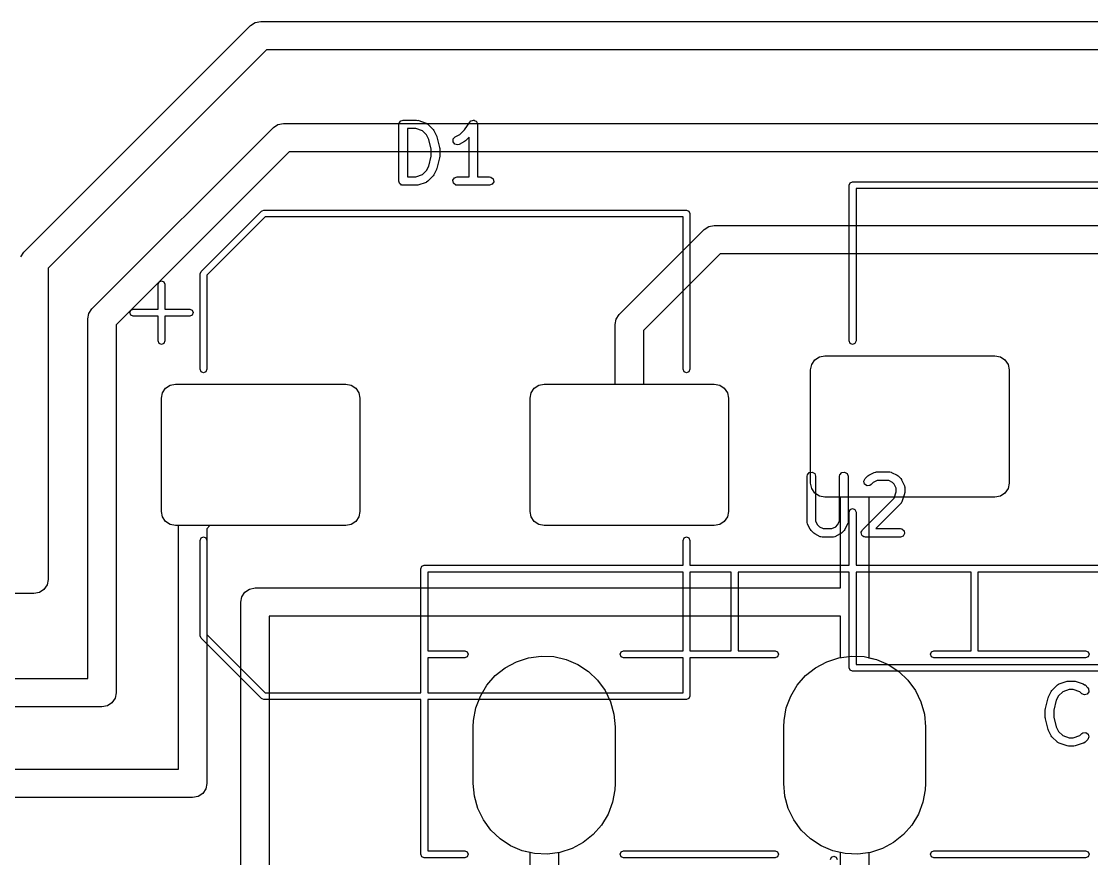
# Model space of a CAD drawing. Extents: x 10 to 287, y -200 to -10.
# Drawn here: x 125.28 to 144.16, y -67.83 to -53.05 of the extents above; entities that cross this region are included whole.
import ezdxf

# ---------------------------------------------------------------- set-up
doc = ezdxf.new("R2010")
doc.units = 0
doc.layers.add('BLACK', color=7, linetype='CONTINUOUS')

msp = doc.modelspace()

# ---------------------------------------------------------------- linework, layer by layer
at = {"layer": 'BLACK', "linetype": 'CONTINUOUS'}
for p, q in [((125.323, -57.1232), (129.323, -53.1232)), ((129.323, -53.1232), (129.404, -53.069)), ((129.404, -53.069), (129.5, -53.05)), ((129.5, -53.05), (149.7, -53.05)), ((129.604, -53.55), (125.75, -57.4036)), ((149.596, -53.55), (129.604, -53.55)), ((126.523, -58.1232), (129.723, -54.9232)), ((129.723, -54.9232), (129.804, -54.869)), ((129.723, -54.9232), (129.723, -54.9232)), ((129.804, -54.869), (129.9, -54.85)), ((129.9, -54.85), (148.5, -54.85)), ((131.937, -54.8674), (131.939, -54.8576)), ((131.937, -55.8674), (131.937, -54.8674)), ((131.938, -54.8544), (131.94, -54.8515)), ((131.939, -54.8576), (131.938, -54.8544)), ((131.94, -54.8515), (131.941, -54.8417)), ((131.941, -54.8417), (131.954, -54.8268)), ((131.954, -54.8268), (131.964, -54.8099)), ((131.964, -54.8099), (131.97, -54.8076)), ((131.97, -54.8076), (131.974, -54.8024)), ((131.974, -54.8024), (131.994, -54.799)), ((131.994, -54.799), (132.012, -54.7924)), ((132.012, -54.7924), (132.25, -54.7924)), ((132.25, -54.7924), (132.272, -54.7963)), ((132.272, -54.7963), (132.274, -54.7962)), ((132.274, -54.7962), (132.417, -54.8438)), ((132.417, -54.8438), (132.439, -54.8563)), ((132.439, -54.8563), (132.442, -54.8601)), ((132.442, -54.8601), (132.446, -54.862)), ((132.446, -54.862), (132.541, -54.9572)), ((133.096, -54.9625), (133.188, -54.8258)), ((133.188, -54.8258), (133.206, -54.8069)), ((133.206, -54.8069), (133.21, -54.8057)), ((133.21, -54.8057), (133.213, -54.8024)), ((133.213, -54.8024), (133.234, -54.7986)), ((133.234, -54.7986), (133.255, -54.7925)), ((133.255, -54.7925), (133.259, -54.7943)), ((133.259, -54.7943), (133.263, -54.7935)), ((133.263, -54.7935), (133.282, -54.8044)), ((133.282, -54.8044), (133.302, -54.8131)), ((133.302, -54.8131), (133.304, -54.817)), ((133.304, -54.817), (133.307, -54.8192)), ((133.307, -54.8192), (133.315, -54.8396)), ((133.315, -54.8396), (133.325, -54.8591)), ((133.325, -54.8591), (133.324, -54.8633)), ((133.324, -54.8633), (133.325, -54.8674)), ((133.325, -54.8674), (133.325, -55.7924)), ((132.238, -54.9424), (132.087, -54.9424)), ((132.087, -54.9424), (132.087, -55.7924)), ((132.352, -54.9806), (132.238, -54.9424)), ((132.426, -55.0547), (132.352, -54.9806)), ((132.465, -55.1317), (132.426, -55.0547)), ((132.541, -54.9572), (132.554, -54.9756)), ((132.554, -54.9756), (132.555, -54.9767)), ((132.555, -54.9767), (132.603, -55.0719)), ((132.603, -55.0719), (132.606, -55.0843)), ((132.606, -55.0843), (132.608, -55.0873)), ((132.608, -55.0873), (132.656, -55.2778)), ((132.895, -55.1233), (132.931, -55.086)), ((132.931, -55.086), (133.015, -55.0438)), ((133.015, -55.0438), (133.096, -54.9625)), ((133.175, -55.0961), (133.113, -55.1585)), ((133.175, -55.7924), (133.175, -55.0961)), ((132.508, -55.3052), (132.465, -55.1317)), ((132.508, -55.4296), (132.508, -55.3052)), ((132.656, -55.2778), (132.657, -55.2927)), ((132.657, -55.2927), (132.658, -55.296)), ((132.658, -55.296), (132.658, -55.4388)), ((132.892, -55.1745), (132.895, -55.1233)), ((132.923, -55.2157), (132.892, -55.1745)), ((132.973, -55.2276), (132.923, -55.2157)), ((132.998, -55.2202), (132.973, -55.2276)), ((133.093, -55.1726), (132.998, -55.2202)), ((133.094, -55.1714), (133.093, -55.1726)), ((133.113, -55.1585), (133.094, -55.1714)), ((130.004, -55.35), (126.95, -58.4036)), ((148.396, -55.35), (130.004, -55.35)), ((132.465, -55.6031), (132.508, -55.4296)), ((132.656, -55.457), (132.608, -55.6475)), ((132.658, -55.4388), (132.656, -55.4535)), ((132.656, -55.4535), (132.656, -55.457)), ((132.352, -55.7542), (132.426, -55.6801)), ((132.426, -55.6801), (132.465, -55.6031)), ((132.603, -55.6628), (132.555, -55.7581)), ((132.608, -55.6475), (132.603, -55.6593)), ((132.603, -55.6593), (132.603, -55.6628)), ((131.944, -55.8857), (131.937, -55.8674)), ((132.087, -55.7924), (132.238, -55.7924)), ((132.238, -55.7924), (132.352, -55.7542)), ((132.541, -55.7776), (132.446, -55.8728)), ((132.542, -55.7761), (132.541, -55.7776)), ((132.555, -55.7581), (132.542, -55.7761)), ((132.89, -55.8544), (132.916, -55.8099)), ((132.899, -55.9049), (132.89, -55.8544)), ((132.916, -55.8099), (132.964, -55.7924)), ((132.964, -55.7924), (133.175, -55.7924)), ((133.325, -55.7924), (133.536, -55.7924)), ((133.536, -55.7924), (133.561, -55.7969)), ((133.561, -55.7969), (133.601, -55.8299)), ((133.601, -55.8299), (133.61, -55.8804)), ((131.947, -55.9049), (131.944, -55.8857)), ((131.952, -55.9092), (131.947, -55.9049)), ((131.954, -55.9156), (131.952, -55.9092)), ((131.971, -55.9253), (131.954, -55.9156)), ((131.986, -55.9379), (131.971, -55.9253)), ((131.996, -55.9396), (131.986, -55.9379)), ((131.999, -55.9412), (131.996, -55.9396)), ((132.002, -55.9407), (131.999, -55.9412)), ((132.012, -55.9424), (132.002, -55.9407)), ((132.25, -55.9424), (132.012, -55.9424)), ((132.252, -55.9418), (132.25, -55.9424)), ((132.274, -55.9385), (132.252, -55.9418)), ((132.417, -55.8909), (132.274, -55.9385)), ((132.42, -55.8881), (132.417, -55.8909)), ((132.425, -55.8877), (132.42, -55.8881)), ((132.446, -55.8728), (132.425, -55.8877)), ((132.939, -55.9379), (132.899, -55.9049)), ((132.964, -55.9424), (132.939, -55.9379)), ((133.536, -55.9424), (132.964, -55.9424)), ((133.584, -55.9248), (133.536, -55.9424)), ((133.61, -55.8804), (133.584, -55.9248)), ((139.88, -55.94), (139.898, -55.8976)), ((139.88, -58.69), (139.88, -55.94)), ((139.898, -55.8976), (139.94, -55.88)), ((139.94, -55.88), (147.396, -55.88)), ((147.371, -56), (140, -56)), ((140, -56), (140, -58.69)), ((128.448, -57.462), (129.512, -56.3976)), ((129.512, -56.3976), (129.524, -56.3924)), ((129.524, -56.3924), (129.554, -56.38)), ((129.554, -56.38), (137.01, -56.38)), ((137.01, -56.38), (137.052, -56.3976)), ((137.052, -56.3976), (137.07, -56.44)), ((129.579, -56.5), (128.55, -57.5293)), ((136.95, -56.5), (129.579, -56.5)), ((136.95, -59.19), (136.95, -56.5)), ((137.07, -56.44), (137.07, -59.19)), ((135.823, -58.2232), (137.323, -56.7232)), ((137.323, -56.7232), (137.404, -56.669)), ((137.323, -56.7232), (137.323, -56.7232)), ((137.404, -56.669), (137.5, -56.65)), ((137.5, -56.65), (145.8, -56.65)), ((125.269, -57.2043), (125.323, -57.1232)), ((125.323, -57.1232), (125.323, -57.1232)), ((137.604, -57.15), (136.25, -58.5036)), ((145.696, -57.15), (137.604, -57.15)), ((125.75, -57.4036), (125.75, -62.9)), ((128.43, -57.5044), (128.448, -57.462)), ((128.43, -59.19), (128.43, -57.5044)), ((128.55, -57.5293), (128.55, -59.19)), ((127.69, -57.69), (127.708, -57.6476)), ((127.69, -58.13), (127.69, -57.69)), ((127.708, -57.6476), (127.75, -57.63)), ((127.75, -57.63), (127.792, -57.6476)), ((127.792, -57.6476), (127.81, -57.69)), ((127.81, -57.69), (127.81, -58.13)), ((126.469, -58.2043), (126.523, -58.1232)), ((126.523, -58.1232), (126.523, -58.1232)), ((127.208, -58.1476), (127.25, -58.13)), ((127.25, -58.13), (127.69, -58.13)), ((127.81, -58.13), (128.25, -58.13)), ((128.25, -58.13), (128.292, -58.1476)), ((126.45, -58.3), (126.469, -58.2043)), ((126.45, -64.65), (126.45, -58.3)), ((127.19, -58.19), (127.208, -58.1476)), ((127.208, -58.2324), (127.19, -58.19)), ((127.25, -58.25), (127.208, -58.2324)), ((127.69, -58.25), (127.25, -58.25)), ((127.69, -58.69), (127.69, -58.25)), ((128.25, -58.25), (127.81, -58.25)), ((127.81, -58.25), (127.81, -58.69)), ((128.292, -58.2324), (128.25, -58.25)), ((128.292, -58.1476), (128.31, -58.19)), ((128.31, -58.19), (128.292, -58.2324)), ((135.75, -58.4), (135.769, -58.3043)), ((135.769, -58.3043), (135.823, -58.2232)), ((135.823, -58.2232), (135.823, -58.2232)), ((126.95, -58.4036), (126.95, -64.9)), ((135.75, -59.45), (135.75, -58.4)), ((136.25, -58.5036), (136.25, -59.45)), ((127.708, -58.7324), (127.69, -58.69)), ((127.81, -58.69), (127.792, -58.7324)), ((139.898, -58.7324), (139.88, -58.69)), ((140, -58.69), (139.982, -58.7324)), ((127.75, -58.75), (127.708, -58.7324)), ((127.792, -58.7324), (127.75, -58.75)), ((139.94, -58.75), (139.898, -58.7324)), ((139.982, -58.7324), (139.94, -58.75)), ((139.219, -59.1043), (139.273, -59.0232)), ((139.219, -59.1043), (139.273, -59.0232)), ((139.219, -59.1043), (139.273, -59.0232)), ((139.273, -59.0232), (139.354, -58.969)), ((139.273, -59.0232), (139.354, -58.969)), ((139.273, -59.0232), (139.354, -58.969)), ((139.354, -58.969), (139.45, -58.95)), ((139.354, -58.969), (139.45, -58.95)), ((139.354, -58.969), (139.45, -58.95)), ((139.45, -58.95), (142.45, -58.95)), ((139.45, -58.95), (142.45, -58.95)), ((139.45, -58.95), (142.45, -58.95)), ((142.45, -58.95), (142.546, -58.969)), ((142.45, -58.95), (142.546, -58.969)), ((142.45, -58.95), (142.546, -58.969)), ((142.546, -58.969), (142.627, -59.0232)), ((142.546, -58.969), (142.627, -59.0232)), ((142.546, -58.969), (142.627, -59.0232)), ((142.627, -59.0232), (142.681, -59.1043)), ((142.627, -59.0232), (142.681, -59.1043)), ((142.627, -59.0232), (142.681, -59.1043)), ((128.448, -59.2324), (128.43, -59.19)), ((128.49, -59.25), (128.448, -59.2324)), ((128.532, -59.2324), (128.49, -59.25)), ((128.55, -59.19), (128.532, -59.2324)), ((136.968, -59.2324), (136.95, -59.19)), ((137.01, -59.25), (136.968, -59.2324)), ((137.052, -59.2324), (137.01, -59.25)), ((137.07, -59.19), (137.052, -59.2324)), ((139.2, -59.2), (139.219, -59.1043)), ((139.2, -59.2), (139.219, -59.1043)), ((139.2, -59.2), (139.219, -59.1043)), ((139.2, -61.2), (139.2, -59.2)), ((139.2, -61.2), (139.2, -59.2)), ((139.2, -61.2), (139.2, -59.2)), ((142.681, -59.1043), (142.7, -59.2)), ((142.681, -59.1043), (142.7, -59.2)), ((142.681, -59.1043), (142.7, -59.2)), ((142.7, -59.2), (142.7, -61.2)), ((142.7, -59.2), (142.7, -61.2)), ((142.7, -59.2), (142.7, -61.2)), ((127.904, -59.469), (128, -59.45)), ((127.904, -59.469), (128, -59.45)), ((127.904, -59.469), (128, -59.45)), ((128, -59.45), (131, -59.45)), ((128, -59.45), (131, -59.45)), ((128, -59.45), (131, -59.45)), ((131, -59.45), (131.096, -59.469)), ((131, -59.45), (131.096, -59.469)), ((131, -59.45), (131.096, -59.469)), ((134.404, -59.469), (134.5, -59.45)), ((134.404, -59.469), (134.5, -59.45)), ((134.404, -59.469), (134.5, -59.45)), ((134.5, -59.45), (137.5, -59.45)), ((134.5, -59.45), (135.75, -59.45)), ((134.5, -59.45), (137.5, -59.45)), ((136.25, -59.45), (137.5, -59.45)), ((137.5, -59.45), (137.596, -59.469)), ((137.5, -59.45), (137.596, -59.469)), ((137.5, -59.45), (137.596, -59.469)), ((127.75, -59.7), (127.769, -59.6043)), ((127.75, -59.7), (127.769, -59.6043)), ((127.75, -59.7), (127.769, -59.6043)), ((127.769, -59.6043), (127.823, -59.5232)), ((127.769, -59.6043), (127.823, -59.5232)), ((127.769, -59.6043), (127.823, -59.5232)), ((127.823, -59.5232), (127.904, -59.469)), ((127.823, -59.5232), (127.904, -59.469)), ((127.823, -59.5232), (127.904, -59.469)), ((131.096, -59.469), (131.177, -59.5232)), ((131.096, -59.469), (131.177, -59.5232)), ((131.096, -59.469), (131.177, -59.5232)), ((131.177, -59.5232), (131.231, -59.6043)), ((131.177, -59.5232), (131.231, -59.6043)), ((131.177, -59.5232), (131.231, -59.6043)), ((131.231, -59.6043), (131.25, -59.7)), ((131.231, -59.6043), (131.25, -59.7)), ((131.231, -59.6043), (131.25, -59.7)), ((134.25, -59.7), (134.269, -59.6043)), ((134.25, -59.7), (134.269, -59.6043)), ((134.25, -59.7), (134.269, -59.6043)), ((134.269, -59.6043), (134.323, -59.5232)), ((134.269, -59.6043), (134.323, -59.5232)), ((134.269, -59.6043), (134.323, -59.5232)), ((134.323, -59.5232), (134.404, -59.469)), ((134.323, -59.5232), (134.404, -59.469)), ((134.323, -59.5232), (134.404, -59.469)), ((137.596, -59.469), (137.677, -59.5232)), ((137.596, -59.469), (137.677, -59.5232)), ((137.596, -59.469), (137.677, -59.5232)), ((137.677, -59.5232), (137.731, -59.6043)), ((137.677, -59.5232), (137.731, -59.6043)), ((137.677, -59.5232), (137.731, -59.6043)), ((137.731, -59.6043), (137.75, -59.7)), ((137.731, -59.6043), (137.75, -59.7)), ((137.731, -59.6043), (137.75, -59.7)), ((127.75, -61.7), (127.75, -59.7)), ((127.75, -61.7), (127.75, -59.7)), ((127.75, -61.7), (127.75, -59.7)), ((131.25, -59.7), (131.25, -61.7)), ((131.25, -59.7), (131.25, -61.7)), ((131.25, -59.7), (131.25, -61.7)), ((134.25, -61.7), (134.25, -59.7)), ((134.25, -61.7), (134.25, -59.7)), ((134.25, -61.7), (134.25, -59.7)), ((137.75, -59.7), (137.75, -61.7)), ((137.75, -59.7), (137.75, -61.7)), ((137.75, -59.7), (137.75, -61.7)), ((139.138, -61.0774), (139.143, -61.0517)), ((139.138, -61.8869), (139.138, -61.0774)), ((139.143, -61.0517), (139.176, -61.0124)), ((139.176, -61.0124), (139.226, -61.0035)), ((139.226, -61.0035), (139.271, -61.0292)), ((139.271, -61.0292), (139.288, -61.0774)), ((139.288, -61.0774), (139.288, -61.8692)), ((139.71, -61.0774), (139.714, -61.0517)), ((139.71, -61.8692), (139.71, -61.0774)), ((139.714, -61.0517), (139.747, -61.0124)), ((139.747, -61.0124), (139.798, -61.0035)), ((139.798, -61.0035), (139.842, -61.0292)), ((139.842, -61.0292), (139.86, -61.0774)), ((139.86, -61.0774), (139.86, -61.8869)), ((140.138, -61.1661), (140.16, -61.1196)), ((140.16, -61.1196), (140.208, -61.072)), ((140.208, -61.072), (140.226, -61.0591)), ((140.226, -61.0591), (140.227, -61.0579)), ((140.227, -61.0579), (140.322, -61.0103)), ((140.374, -61.1524), (140.305, -61.1866)), ((140.322, -61.0103), (140.347, -61.0029)), ((140.347, -61.0029), (140.352, -61.0039)), ((140.352, -61.0039), (140.356, -61.0024)), ((140.356, -61.0024), (140.594, -61.0024)), ((140.576, -61.1524), (140.374, -61.1524)), ((140.645, -61.1866), (140.576, -61.1524)), ((140.594, -61.0024), (140.62, -61.0069)), ((140.62, -61.0069), (140.623, -61.0098)), ((140.623, -61.0098), (140.628, -61.0103)), ((140.628, -61.0103), (140.723, -61.0579)), ((140.723, -61.0579), (140.741, -61.0713)), ((140.741, -61.0713), (140.742, -61.072)), ((140.742, -61.072), (140.79, -61.1196)), ((140.79, -61.1196), (140.803, -61.138)), ((140.803, -61.138), (140.804, -61.1391)), ((140.804, -61.1391), (140.852, -61.2343)), ((139.219, -61.2957), (139.2, -61.2)), ((139.219, -61.2957), (139.2, -61.2)), ((139.219, -61.2957), (139.2, -61.2)), ((139.273, -61.3768), (139.219, -61.2957)), ((139.273, -61.3768), (139.219, -61.2957)), ((139.273, -61.3768), (139.219, -61.2957)), ((140.152, -61.2156), (140.138, -61.1661)), ((140.194, -61.2451), (140.152, -61.2156)), ((140.245, -61.2406), (140.194, -61.2451)), ((140.266, -61.2257), (140.245, -61.2406)), ((140.305, -61.1866), (140.266, -61.2257)), ((140.675, -61.217), (140.645, -61.1866)), ((140.71, -61.2856), (140.675, -61.217)), ((140.71, -61.3509), (140.71, -61.2856)), ((140.852, -61.2343), (140.859, -61.2593)), ((140.859, -61.2593), (140.858, -61.2636)), ((140.858, -61.2636), (140.86, -61.2679)), ((140.86, -61.2679), (140.86, -61.3631)), ((142.681, -61.2957), (142.627, -61.3768)), ((142.681, -61.2957), (142.627, -61.3768)), ((142.681, -61.2957), (142.627, -61.3768)), ((142.7, -61.2), (142.681, -61.2957)), ((142.7, -61.2), (142.681, -61.2957)), ((142.7, -61.2), (142.681, -61.2957)), ((139.354, -61.431), (139.273, -61.3768)), ((139.354, -61.431), (139.273, -61.3768)), ((139.354, -61.431), (139.273, -61.3768)), ((139.45, -61.45), (139.354, -61.431)), ((139.45, -61.45), (139.354, -61.431)), ((139.45, -61.45), (139.354, -61.431)), ((142.45, -61.45), (139.45, -61.45)), ((139.725, -61.45), (139.45, -61.45)), ((142.45, -61.45), (139.45, -61.45)), ((139.725, -63.05), (139.725, -61.45)), ((140.112, -62.0243), (140.671, -61.4654)), ((142.45, -61.45), (140.225, -61.45)), ((140.225, -61.45), (140.225, -63.3)), ((140.671, -61.4654), (140.71, -61.3509)), ((140.808, -61.5297), (140.796, -61.5526)), ((140.856, -61.3868), (140.808, -61.5297)), ((140.86, -61.3631), (140.856, -61.3852)), ((140.856, -61.3852), (140.856, -61.3868)), ((142.546, -61.431), (142.45, -61.45)), ((142.546, -61.431), (142.45, -61.45)), ((142.546, -61.431), (142.45, -61.45)), ((142.627, -61.3768), (142.546, -61.431)), ((142.627, -61.3768), (142.546, -61.431)), ((142.627, -61.3768), (142.546, -61.431)), ((127.769, -61.7957), (127.75, -61.7)), ((127.769, -61.7957), (127.75, -61.7)), ((127.769, -61.7957), (127.75, -61.7)), ((131.25, -61.7), (131.231, -61.7957)), ((131.25, -61.7), (131.231, -61.7957)), ((131.25, -61.7), (131.231, -61.7957)), ((134.269, -61.7957), (134.25, -61.7)), ((134.269, -61.7957), (134.25, -61.7)), ((134.269, -61.7957), (134.25, -61.7)), ((137.75, -61.7), (137.731, -61.7957)), ((137.75, -61.7), (137.731, -61.7957)), ((137.75, -61.7), (137.731, -61.7957)), ((139.88, -61.71), (139.898, -61.6676)), ((139.88, -62.65), (139.88, -61.71)), ((139.898, -61.6676), (139.94, -61.65)), ((139.94, -61.65), (139.982, -61.6676)), ((139.982, -61.6676), (140, -61.71)), ((140, -61.71), (140, -62.65)), ((140.79, -61.559), (140.347, -62.0024)), ((140.792, -61.5549), (140.79, -61.559)), ((140.796, -61.5526), (140.792, -61.5549)), ((127.823, -61.8768), (127.769, -61.7957)), ((127.823, -61.8768), (127.769, -61.7957)), ((127.823, -61.8768), (127.769, -61.7957)), ((127.904, -61.931), (127.823, -61.8768)), ((127.904, -61.931), (127.823, -61.8768)), ((127.904, -61.931), (127.823, -61.8768)), ((131.177, -61.8768), (131.096, -61.931)), ((131.177, -61.8768), (131.096, -61.931)), ((131.177, -61.8768), (131.096, -61.931)), ((131.231, -61.7957), (131.177, -61.8768)), ((131.231, -61.7957), (131.177, -61.8768)), ((131.231, -61.7957), (131.177, -61.8768)), ((134.323, -61.8768), (134.269, -61.7957)), ((134.323, -61.8768), (134.269, -61.7957)), ((134.323, -61.8768), (134.269, -61.7957)), ((134.404, -61.931), (134.323, -61.8768)), ((134.404, -61.931), (134.323, -61.8768)), ((134.404, -61.931), (134.323, -61.8768)), ((137.677, -61.8768), (137.596, -61.931)), ((137.677, -61.8768), (137.596, -61.931)), ((137.677, -61.8768), (137.596, -61.931)), ((137.731, -61.7957), (137.677, -61.8768)), ((137.731, -61.7957), (137.677, -61.8768)), ((137.731, -61.7957), (137.677, -61.8768)), ((139.14, -61.8911), (139.138, -61.8869)), ((139.139, -61.8955), (139.14, -61.8911)), ((139.146, -61.9204), (139.139, -61.8955)), ((139.288, -61.8692), (139.322, -61.9377)), ((139.675, -61.9377), (139.71, -61.8692)), ((139.86, -61.8869), (139.855, -61.9126)), ((128, -61.95), (127.904, -61.931)), ((128, -61.95), (127.904, -61.931)), ((128, -61.95), (127.904, -61.931)), ((131, -61.95), (128, -61.95)), ((128.05, -61.95), (128, -61.95)), ((131, -61.95), (128, -61.95)), ((128.05, -66.25), (128.05, -61.95)), ((128.604, -61.95), (128.55, -62.0036)), ((128.55, -62.0036), (128.55, -66.5)), ((131, -61.95), (128.604, -61.95)), ((131.096, -61.931), (131, -61.95)), ((131.096, -61.931), (131, -61.95)), ((131.096, -61.931), (131, -61.95)), ((134.5, -61.95), (134.404, -61.931)), ((134.5, -61.95), (134.404, -61.931)), ((134.5, -61.95), (134.404, -61.931)), ((137.5, -61.95), (134.5, -61.95)), ((137.5, -61.95), (134.5, -61.95)), ((137.5, -61.95), (134.5, -61.95)), ((137.596, -61.931), (137.5, -61.95)), ((137.596, -61.931), (137.5, -61.95)), ((137.596, -61.931), (137.5, -61.95)), ((139.194, -62.0157), (139.146, -61.9204)), ((139.195, -62.0168), (139.194, -62.0157)), ((139.208, -62.0352), (139.195, -62.0168)), ((139.255, -62.0828), (139.208, -62.0352)), ((139.257, -62.0835), (139.255, -62.0828)), ((139.275, -62.0968), (139.257, -62.0835)), ((139.37, -62.1445), (139.275, -62.0968)), ((139.322, -61.9377), (139.353, -61.9681)), ((139.353, -61.9681), (139.421, -62.0024)), ((139.421, -62.0024), (139.576, -62.0024)), ((139.576, -62.0024), (139.645, -61.9681)), ((139.723, -62.0968), (139.628, -62.1445)), ((139.645, -61.9681), (139.675, -61.9377)), ((139.724, -62.0957), (139.723, -62.0968)), ((139.742, -62.0828), (139.724, -62.0957)), ((139.79, -62.0352), (139.742, -62.0828)), ((139.791, -62.0337), (139.79, -62.0352)), ((139.804, -62.0157), (139.791, -62.0337)), ((139.852, -61.9204), (139.804, -62.0157)), ((139.855, -61.9126), (139.852, -61.916)), ((139.852, -61.916), (139.852, -61.9204)), ((140.091, -62.0708), (140.092, -62.0677)), ((140.097, -62.0926), (140.091, -62.0708)), ((140.092, -62.0644), (140.103, -62.0448)), ((140.092, -62.0677), (140.092, -62.0644)), ((140.101, -62.1149), (140.097, -62.0926)), ((140.103, -62.0448), (140.112, -62.0243)), ((140.347, -62.0024), (140.785, -62.0024)), ((140.785, -62.0024), (140.81, -62.0069)), ((140.81, -62.0069), (140.849, -62.0399)), ((140.858, -62.0904), (140.833, -62.1348)), ((140.849, -62.0399), (140.858, -62.0904)), ((128.43, -62.21), (128.448, -62.1676)), ((128.43, -63.8956), (128.43, -62.21)), ((128.448, -62.1676), (128.49, -62.15)), ((128.49, -62.15), (128.532, -62.1676)), ((128.532, -62.1676), (128.55, -62.21)), ((128.55, -62.21), (128.55, -63.8707)), ((136.95, -62.21), (136.968, -62.1676)), ((136.95, -62.65), (136.95, -62.21)), ((136.968, -62.1676), (137.01, -62.15)), ((137.01, -62.15), (137.052, -62.1676)), ((137.052, -62.1676), (137.07, -62.21)), ((137.07, -62.21), (137.07, -62.65)), ((139.374, -62.145), (139.37, -62.1445)), ((139.378, -62.1479), (139.374, -62.145)), ((139.404, -62.1524), (139.378, -62.1479)), ((139.594, -62.1524), (139.404, -62.1524)), ((139.598, -62.1508), (139.594, -62.1524)), ((139.603, -62.1519), (139.598, -62.1508)), ((139.628, -62.1445), (139.603, -62.1519)), ((140.103, -62.1171), (140.101, -62.1149)), ((140.104, -62.1204), (140.103, -62.1171)), ((140.123, -62.1333), (140.104, -62.1204)), ((140.14, -62.1479), (140.123, -62.1333)), ((140.144, -62.1487), (140.14, -62.1479)), ((140.146, -62.1498), (140.144, -62.1487)), ((140.149, -62.1495), (140.146, -62.1498)), ((140.165, -62.1524), (140.149, -62.1495)), ((140.785, -62.1524), (140.165, -62.1524)), ((140.833, -62.1348), (140.785, -62.1524)), ((132.343, -62.6676), (132.385, -62.65)), ((132.385, -62.65), (136.95, -62.65)), ((137.07, -62.65), (139.88, -62.65)), ((140, -62.65), (147.565, -62.65)), ((132.325, -62.71), (132.343, -62.6676)), ((132.325, -64.9), (132.325, -62.71)), ((132.445, -62.77), (132.445, -64.16)), ((136.95, -62.77), (132.445, -62.77)), ((136.95, -64.16), (136.95, -62.77)), ((137.07, -62.77), (137.07, -64.16)), ((137.8, -62.77), (137.07, -62.77)), ((137.8, -64.16), (137.8, -62.77)), ((139.88, -62.77), (137.92, -62.77)), ((137.92, -62.77), (137.92, -64.16)), ((139.88, -64.46), (139.88, -62.77)), ((142.03, -62.77), (140, -62.77)), ((140, -62.77), (140, -64.4)), ((142.03, -64.16), (142.03, -62.77)), ((142.15, -62.77), (142.15, -64.16)), ((147.505, -62.77), (142.15, -62.77)), ((125.731, -62.9957), (125.677, -63.0768)), ((125.75, -62.9), (125.731, -62.9957)), ((125.5, -63.15), (112.204, -63.15)), ((125.596, -63.131), (125.5, -63.15)), ((125.677, -63.0768), (125.596, -63.131)), ((129.15, -63.3), (129.169, -63.2043)), ((129.169, -63.2043), (129.223, -63.1232)), ((129.223, -63.1232), (129.304, -63.069)), ((129.304, -63.069), (129.4, -63.05)), ((129.4, -63.05), (139.725, -63.05)), ((129.15, -69.7964), (129.15, -63.3)), ((140.225, -63.3), (140.225, -64.2801)), ((139.725, -63.55), (129.65, -63.55)), ((129.65, -63.55), (129.65, -69.9)), ((139.725, -64.2775), (139.725, -63.55)), ((128.448, -63.938), (128.43, -63.8956)), ((129.512, -65.0024), (128.448, -63.938)), ((128.55, -63.8707), (129.579, -64.9)), ((132.445, -64.16), (133.1, -64.16)), ((133.1, -64.16), (133.142, -64.1776)), ((135.858, -64.1776), (135.9, -64.16)), ((135.9, -64.16), (136.95, -64.16)), ((137.07, -64.16), (137.8, -64.16)), ((137.92, -64.16), (138.575, -64.16)), ((138.575, -64.16), (138.617, -64.1776)), ((141.333, -64.1776), (141.375, -64.16)), ((141.375, -64.16), (142.03, -64.16)), ((142.15, -64.16), (144.05, -64.16)), ((144.05, -64.16), (144.092, -64.1776)), ((133.1, -64.28), (132.445, -64.28)), ((132.445, -64.28), (132.445, -64.9)), ((133.142, -64.2624), (133.1, -64.28)), ((133.142, -64.1776), (133.16, -64.22)), ((133.16, -64.22), (133.142, -64.2624)), ((133.811, -64.4568), (134.009, -64.3506)), ((133.811, -64.4568), (134.009, -64.3506)), ((133.811, -64.4568), (134.009, -64.3506)), ((134.009, -64.3506), (134.222, -64.2813)), ((134.009, -64.3506), (134.222, -64.2813)), ((134.009, -64.3506), (134.222, -64.2813)), ((134.222, -64.2813), (134.444, -64.2513)), ((134.222, -64.2813), (134.444, -64.2513)), ((134.222, -64.2813), (134.444, -64.2513)), ((134.444, -64.2513), (134.668, -64.2613)), ((134.444, -64.2513), (134.668, -64.2613)), ((134.444, -64.2513), (134.668, -64.2613)), ((134.668, -64.2613), (134.886, -64.3112)), ((134.668, -64.2613), (134.886, -64.3112)), ((134.668, -64.2613), (134.886, -64.3112)), ((134.886, -64.3112), (135.092, -64.3993)), ((134.886, -64.3112), (135.092, -64.3993)), ((134.886, -64.3112), (135.092, -64.3993)), ((135.84, -64.22), (135.858, -64.1776)), ((135.858, -64.2624), (135.84, -64.22)), ((135.9, -64.28), (135.858, -64.2624)), ((136.95, -64.28), (135.9, -64.28)), ((136.95, -64.9), (136.95, -64.28)), ((137.86, -64.28), (137.07, -64.28)), ((137.07, -64.28), (137.07, -64.96)), ((138.575, -64.28), (137.86, -64.28)), ((138.617, -64.2624), (138.575, -64.28)), ((138.617, -64.1776), (138.635, -64.22)), ((138.635, -64.22), (138.617, -64.2624)), ((139.286, -64.4568), (139.484, -64.3506)), ((139.286, -64.4568), (139.484, -64.3506)), ((139.286, -64.4568), (139.484, -64.3506)), ((139.484, -64.3506), (139.697, -64.2813)), ((139.484, -64.3506), (139.697, -64.2813)), ((139.484, -64.3506), (139.697, -64.2813)), ((139.697, -64.2813), (139.919, -64.2513)), ((139.697, -64.2813), (139.919, -64.2513)), ((139.697, -64.2813), (139.725, -64.2775)), ((139.919, -64.2513), (140.143, -64.2613)), ((139.919, -64.2513), (140.143, -64.2613)), ((140.143, -64.2613), (140.361, -64.3112)), ((140.143, -64.2613), (140.361, -64.3112)), ((140.225, -64.2801), (140.361, -64.3112)), ((140.361, -64.3112), (140.567, -64.3993)), ((140.361, -64.3112), (140.567, -64.3993)), ((140.361, -64.3112), (140.567, -64.3993)), ((141.315, -64.22), (141.333, -64.1776)), ((141.333, -64.2624), (141.315, -64.22)), ((141.375, -64.28), (141.333, -64.2624)), ((142.09, -64.28), (141.375, -64.28)), ((144.05, -64.28), (142.09, -64.28)), ((144.092, -64.2624), (144.05, -64.28)), ((144.092, -64.1776), (144.11, -64.22)), ((144.11, -64.22), (144.092, -64.2624)), ((133.636, -64.5965), (133.811, -64.4568)), ((133.636, -64.5965), (133.811, -64.4568)), ((133.636, -64.5965), (133.811, -64.4568)), ((135.092, -64.3993), (135.279, -64.5227)), ((135.092, -64.3993), (135.279, -64.5227)), ((135.092, -64.3993), (135.279, -64.5227)), ((135.279, -64.5227), (135.441, -64.6776)), ((135.279, -64.5227), (135.441, -64.6776)), ((135.279, -64.5227), (135.441, -64.6776)), ((139.111, -64.5965), (139.286, -64.4568)), ((139.111, -64.5965), (139.286, -64.4568)), ((139.111, -64.5965), (139.286, -64.4568)), ((139.898, -64.5024), (139.88, -64.46)), ((139.94, -64.52), (139.898, -64.5024)), ((147.396, -64.52), (139.94, -64.52)), ((140, -64.4), (147.371, -64.4)), ((140.567, -64.3993), (140.754, -64.5227)), ((140.567, -64.3993), (140.754, -64.5227)), ((140.567, -64.3993), (140.754, -64.5227)), ((140.754, -64.5227), (140.916, -64.6776)), ((140.754, -64.5227), (140.916, -64.6776)), ((140.754, -64.5227), (140.916, -64.6776)), ((112.9, -64.65), (126.45, -64.65)), ((133.489, -64.7653), (133.636, -64.5965)), ((133.489, -64.7653), (133.636, -64.5965)), ((133.489, -64.7653), (133.636, -64.5965)), ((135.441, -64.6776), (135.573, -64.8589)), ((135.441, -64.6776), (135.573, -64.8589)), ((135.441, -64.6776), (135.573, -64.8589)), ((138.964, -64.7653), (139.111, -64.5965)), ((138.964, -64.7653), (139.111, -64.5965)), ((138.964, -64.7653), (139.111, -64.5965)), ((140.916, -64.6776), (141.048, -64.8589)), ((140.916, -64.6776), (141.048, -64.8589)), ((140.916, -64.6776), (141.048, -64.8589)), ((143.581, -64.7438), (143.724, -64.6962)), ((143.724, -64.6962), (143.746, -64.6929)), ((143.746, -64.6929), (143.748, -64.6924)), ((143.748, -64.6924), (143.843, -64.6924)), ((143.843, -64.6924), (143.865, -64.6963)), ((143.865, -64.6963), (143.867, -64.6962)), ((143.867, -64.6962), (144.009, -64.7438)), ((126.95, -64.9), (126.931, -64.9957)), ((129.579, -64.9), (132.325, -64.9)), ((132.445, -64.9), (136.95, -64.9)), ((133.374, -64.9576), (133.489, -64.7653)), ((133.374, -64.9576), (133.489, -64.7653)), ((133.374, -64.9576), (133.489, -64.7653)), ((135.573, -64.8589), (135.67, -65.0608)), ((135.573, -64.8589), (135.67, -65.0608)), ((135.573, -64.8589), (135.67, -65.0608)), ((138.849, -64.9576), (138.964, -64.7653)), ((138.849, -64.9576), (138.964, -64.7653)), ((138.849, -64.9576), (138.964, -64.7653)), ((141.048, -64.8589), (141.145, -65.0608)), ((141.048, -64.8589), (141.145, -65.0608)), ((141.048, -64.8589), (141.145, -65.0608)), ((143.395, -64.9719), (143.442, -64.8767)), ((143.442, -64.8767), (143.456, -64.8587)), ((143.456, -64.8572), (143.552, -64.762)), ((143.456, -64.8587), (143.456, -64.8572)), ((143.552, -64.762), (143.573, -64.747)), ((143.645, -64.8806), (143.571, -64.9547)), ((143.573, -64.747), (143.578, -64.7466)), ((143.578, -64.7466), (143.581, -64.7438)), ((143.76, -64.8424), (143.645, -64.8806)), ((143.831, -64.8424), (143.76, -64.8424)), ((143.945, -64.8806), (143.831, -64.8424)), ((143.98, -64.9157), (143.945, -64.8806)), ((144.027, -64.9373), (143.98, -64.9157)), ((144.009, -64.7438), (144.032, -64.7563)), ((144.076, -64.9241), (144.027, -64.9373)), ((144.032, -64.7563), (144.035, -64.7601)), ((144.035, -64.7601), (144.039, -64.762)), ((144.039, -64.762), (144.086, -64.8096)), ((144.106, -64.882), (144.076, -64.9241)), ((144.086, -64.8096), (144.101, -64.8309)), ((144.101, -64.8309), (144.106, -64.882)), ((126.877, -65.0768), (126.796, -65.131)), ((126.931, -64.9957), (126.877, -65.0768)), ((129.524, -65.0076), (129.512, -65.0024)), ((129.554, -65.02), (129.524, -65.0076)), ((132.325, -65.02), (129.554, -65.02)), ((132.325, -67.75), (132.325, -65.02)), ((137.01, -65.02), (132.445, -65.02)), ((132.445, -65.02), (132.445, -67.69)), ((133.295, -65.1675), (133.374, -64.9576)), ((133.295, -65.1675), (133.374, -64.9576)), ((133.295, -65.1675), (133.374, -64.9576)), ((135.67, -65.0608), (135.73, -65.2768)), ((135.67, -65.0608), (135.73, -65.2768)), ((135.67, -65.0608), (135.73, -65.2768)), ((137.052, -65.0024), (137.01, -65.02)), ((137.07, -64.96), (137.052, -65.0024)), ((138.77, -65.1675), (138.849, -64.9576)), ((138.77, -65.1675), (138.849, -64.9576)), ((138.77, -65.1675), (138.849, -64.9576)), ((141.145, -65.0608), (141.205, -65.2768)), ((141.145, -65.0608), (141.205, -65.2768)), ((141.145, -65.0608), (141.205, -65.2768)), ((143.342, -65.1778), (143.389, -64.9873)), ((143.389, -64.9873), (143.394, -64.9755)), ((143.394, -64.9755), (143.395, -64.9719)), ((143.533, -65.0317), (143.489, -65.2052)), ((143.571, -64.9547), (143.533, -65.0317)), ((126.7, -65.15), (113.004, -65.15)), ((126.796, -65.131), (126.7, -65.15)), ((133.255, -65.388), (133.295, -65.1675)), ((133.255, -65.388), (133.295, -65.1675)), ((133.255, -65.388), (133.295, -65.1675)), ((135.73, -65.2768), (135.75, -65.5)), ((135.73, -65.2768), (135.75, -65.5)), ((135.73, -65.2768), (135.75, -65.5)), ((138.73, -65.388), (138.77, -65.1675)), ((138.73, -65.388), (138.77, -65.1675)), ((138.73, -65.388), (138.77, -65.1675)), ((141.205, -65.2768), (141.225, -65.5)), ((141.205, -65.2768), (141.225, -65.5)), ((141.205, -65.2768), (141.225, -65.5)), ((143.339, -65.196), (143.342, -65.1812)), ((143.339, -65.3388), (143.339, -65.196)), ((143.342, -65.1812), (143.342, -65.1778)), ((143.489, -65.2052), (143.489, -65.3296)), ((133.25, -65.5), (133.255, -65.388)), ((133.25, -65.5), (133.255, -65.388)), ((133.25, -65.5), (133.255, -65.388)), ((138.725, -65.5), (138.73, -65.388)), ((138.725, -65.5), (138.73, -65.388)), ((138.725, -65.5), (138.73, -65.388)), ((143.34, -65.3421), (143.339, -65.3388)), ((143.342, -65.357), (143.34, -65.3421)), ((143.389, -65.5475), (143.342, -65.357)), ((143.489, -65.3296), (143.533, -65.5031)), ((133.25, -66.5), (133.25, -65.5)), ((133.25, -66.5), (133.25, -65.5)), ((133.25, -66.5), (133.25, -65.5)), ((135.75, -65.5), (135.75, -66.5)), ((135.75, -65.5), (135.75, -66.5)), ((135.75, -65.5), (135.75, -66.5)), ((138.725, -66.5), (138.725, -65.5)), ((138.725, -66.5), (138.725, -65.5)), ((138.725, -66.5), (138.725, -65.5)), ((141.225, -65.5), (141.225, -66.5)), ((141.225, -65.5), (141.225, -66.5)), ((141.225, -65.5), (141.225, -66.5)), ((143.391, -65.5504), (143.389, -65.5475)), ((143.395, -65.5628), (143.391, -65.5504)), ((143.442, -65.6581), (143.395, -65.5628)), ((143.444, -65.6592), (143.442, -65.6581)), ((143.456, -65.6776), (143.444, -65.6592)), ((143.552, -65.7728), (143.456, -65.6776)), ((143.533, -65.5031), (143.571, -65.5801)), ((143.571, -65.5801), (143.645, -65.6542)), ((143.645, -65.6542), (143.76, -65.6924)), ((143.831, -65.6924), (143.945, -65.6542)), ((143.945, -65.6542), (143.98, -65.6191)), ((143.98, -65.6191), (144.002, -65.6042)), ((144.002, -65.6042), (144.053, -65.5997)), ((144.053, -65.5997), (144.095, -65.6291)), ((144.108, -65.6787), (144.086, -65.7252)), ((144.095, -65.6291), (144.108, -65.6787)), ((143.556, -65.7747), (143.552, -65.7728)), ((143.558, -65.7785), (143.556, -65.7747)), ((143.581, -65.7909), (143.558, -65.7785)), ((143.724, -65.8385), (143.581, -65.7909)), ((143.726, -65.8385), (143.724, -65.8385)), ((143.748, -65.8424), (143.726, -65.8385)), ((143.843, -65.8424), (143.748, -65.8424)), ((143.76, -65.6924), (143.831, -65.6924)), ((143.844, -65.8418), (143.843, -65.8424)), ((143.867, -65.8385), (143.844, -65.8418)), ((144.009, -65.7909), (143.867, -65.8385)), ((144.013, -65.7881), (144.009, -65.7909)), ((144.017, -65.7877), (144.013, -65.7881)), ((144.039, -65.7728), (144.017, -65.7877)), ((144.086, -65.7252), (144.039, -65.7728)), ((113.7, -66.25), (128.05, -66.25)), ((128.531, -66.5957), (128.477, -66.6768)), ((128.55, -66.5), (128.531, -66.5957)), ((133.27, -66.7232), (133.25, -66.5)), ((133.27, -66.7232), (133.25, -66.5)), ((133.27, -66.7232), (133.25, -66.5)), ((135.745, -66.612), (135.705, -66.8325)), ((135.745, -66.612), (135.705, -66.8325)), ((135.745, -66.612), (135.705, -66.8325)), ((135.75, -66.5), (135.745, -66.612)), ((135.75, -66.5), (135.745, -66.612)), ((135.75, -66.5), (135.745, -66.612)), ((138.745, -66.7232), (138.725, -66.5)), ((138.745, -66.7232), (138.725, -66.5)), ((138.745, -66.7232), (138.725, -66.5)), ((141.22, -66.612), (141.18, -66.8325)), ((141.22, -66.612), (141.18, -66.8325)), ((141.22, -66.612), (141.18, -66.8325)), ((141.225, -66.5), (141.22, -66.612)), ((141.225, -66.5), (141.22, -66.612)), ((141.225, -66.5), (141.22, -66.612)), ((128.3, -66.75), (113.804, -66.75)), ((128.396, -66.731), (128.3, -66.75)), ((128.477, -66.6768), (128.396, -66.731)), ((133.33, -66.9392), (133.27, -66.7232)), ((133.33, -66.9392), (133.27, -66.7232)), ((133.33, -66.9392), (133.27, -66.7232)), ((138.805, -66.9392), (138.745, -66.7232)), ((138.805, -66.9392), (138.745, -66.7232)), ((138.805, -66.9392), (138.745, -66.7232)), ((133.427, -67.1411), (133.33, -66.9392)), ((133.427, -67.1411), (133.33, -66.9392)), ((133.427, -67.1411), (133.33, -66.9392)), ((135.705, -66.8325), (135.626, -67.0424)), ((135.705, -66.8325), (135.626, -67.0424)), ((135.705, -66.8325), (135.626, -67.0424)), ((138.902, -67.1411), (138.805, -66.9392)), ((138.902, -67.1411), (138.805, -66.9392)), ((138.902, -67.1411), (138.805, -66.9392)), ((141.18, -66.8325), (141.101, -67.0424)), ((141.18, -66.8325), (141.101, -67.0424)), ((141.18, -66.8325), (141.101, -67.0424)), ((133.559, -67.3224), (133.427, -67.1411)), ((133.559, -67.3224), (133.427, -67.1411)), ((133.559, -67.3224), (133.427, -67.1411)), ((135.626, -67.0424), (135.511, -67.2347)), ((135.626, -67.0424), (135.511, -67.2347)), ((135.626, -67.0424), (135.511, -67.2347)), ((139.034, -67.3224), (138.902, -67.1411)), ((139.034, -67.3224), (138.902, -67.1411)), ((139.034, -67.3224), (138.902, -67.1411)), ((141.101, -67.0424), (140.986, -67.2347)), ((141.101, -67.0424), (140.986, -67.2347)), ((141.101, -67.0424), (140.986, -67.2347)), ((133.721, -67.4773), (133.559, -67.3224)), ((133.721, -67.4773), (133.559, -67.3224)), ((133.721, -67.4773), (133.559, -67.3224)), ((135.511, -67.2347), (135.364, -67.4035)), ((135.511, -67.2347), (135.364, -67.4035)), ((135.511, -67.2347), (135.364, -67.4035)), ((139.196, -67.4773), (139.034, -67.3224)), ((139.196, -67.4773), (139.034, -67.3224)), ((139.196, -67.4773), (139.034, -67.3224)), ((140.986, -67.2347), (140.839, -67.4035)), ((140.986, -67.2347), (140.839, -67.4035)), ((140.986, -67.2347), (140.839, -67.4035)), ((133.908, -67.6007), (133.721, -67.4773)), ((133.908, -67.6007), (133.721, -67.4773)), ((133.908, -67.6007), (133.721, -67.4773)), ((135.189, -67.5432), (134.991, -67.6494)), ((135.189, -67.5432), (134.991, -67.6494)), ((135.189, -67.5432), (134.991, -67.6494)), ((135.364, -67.4035), (135.189, -67.5432)), ((135.364, -67.4035), (135.189, -67.5432)), ((135.364, -67.4035), (135.189, -67.5432)), ((139.383, -67.6007), (139.196, -67.4773)), ((139.383, -67.6007), (139.196, -67.4773)), ((139.383, -67.6007), (139.196, -67.4773)), ((140.664, -67.5432), (140.466, -67.6494)), ((140.664, -67.5432), (140.466, -67.6494)), ((140.664, -67.5432), (140.466, -67.6494)), ((140.839, -67.4035), (140.664, -67.5432)), ((140.839, -67.4035), (140.664, -67.5432)), ((140.839, -67.4035), (140.664, -67.5432)), ((132.343, -67.7924), (132.325, -67.75)), ((132.445, -67.69), (133.1, -67.69)), ((133.1, -67.69), (133.142, -67.7076)), ((133.142, -67.7076), (133.16, -67.75)), ((133.16, -67.75), (133.142, -67.7924)), ((134.114, -67.6888), (133.908, -67.6007)), ((134.114, -67.6888), (133.908, -67.6007)), ((134.114, -67.6888), (133.908, -67.6007)), ((134.332, -67.7387), (134.114, -67.6888)), ((134.25, -67.7199), (134.114, -67.6888)), ((134.332, -67.7387), (134.114, -67.6888)), ((134.25, -69.2), (134.25, -67.7199)), ((134.556, -67.7487), (134.332, -67.7387)), ((134.556, -67.7487), (134.332, -67.7387)), ((134.778, -67.7187), (134.556, -67.7487)), ((134.778, -67.7187), (134.556, -67.7487)), ((134.778, -67.7187), (134.75, -67.7225)), ((134.75, -67.7225), (134.75, -68.95)), ((134.991, -67.6494), (134.778, -67.7187)), ((134.991, -67.6494), (134.778, -67.7187)), ((134.991, -67.6494), (134.778, -67.7187)), ((135.84, -67.75), (135.858, -67.7076)), ((135.858, -67.7924), (135.84, -67.75)), ((135.858, -67.7076), (135.9, -67.69)), ((135.9, -67.69), (138.575, -67.69)), ((138.575, -67.69), (138.617, -67.7076)), ((138.617, -67.7076), (138.635, -67.75)), ((138.635, -67.75), (138.617, -67.7924)), ((139.589, -67.6888), (139.383, -67.6007)), ((139.589, -67.6888), (139.383, -67.6007)), ((139.589, -67.6888), (139.383, -67.6007)), ((139.807, -67.7387), (139.589, -67.6888)), ((139.725, -67.7199), (139.589, -67.6888)), ((139.807, -67.7387), (139.589, -67.6888)), ((139.725, -72.7), (139.725, -67.7199)), ((140.031, -67.7487), (139.807, -67.7387)), ((140.031, -67.7487), (139.807, -67.7387)), ((140.253, -67.7187), (140.031, -67.7487)), ((140.253, -67.7187), (140.031, -67.7487)), ((140.253, -67.7187), (140.225, -67.7225)), ((140.225, -67.7225), (140.225, -72.7)), ((140.466, -67.6494), (140.253, -67.7187)), ((140.466, -67.6494), (140.253, -67.7187)), ((140.466, -67.6494), (140.253, -67.7187)), ((141.315, -67.75), (141.333, -67.7076)), ((141.333, -67.7924), (141.315, -67.75)), ((141.333, -67.7076), (141.375, -67.69)), ((141.375, -67.69), (144.05, -67.69)), ((144.05, -67.69), (144.092, -67.7076)), ((144.092, -67.7076), (144.11, -67.75)), ((144.11, -67.75), (144.092, -67.7924)), ((132.385, -67.81), (132.343, -67.7924)), ((133.1, -67.81), (132.385, -67.81)), ((133.142, -67.7924), (133.1, -67.81)), ((135.9, -67.81), (135.858, -67.7924)), ((138.575, -67.81), (135.9, -67.81)), ((138.617, -67.7924), (138.575, -67.81)), ((139.55, -67.8425), (139.568, -67.8001)), ((139.568, -67.8001), (139.61, -67.7825)), ((139.61, -67.7825), (139.652, -67.8001)), ((139.652, -67.8001), (139.67, -67.8425)), ((141.375, -67.81), (141.333, -67.7924)), ((144.05, -67.81), (141.375, -67.81)), ((144.092, -67.7924), (144.05, -67.81))]:
    msp.add_line(p, q, dxfattribs=at)

doc.saveas('drawing.dxf')
